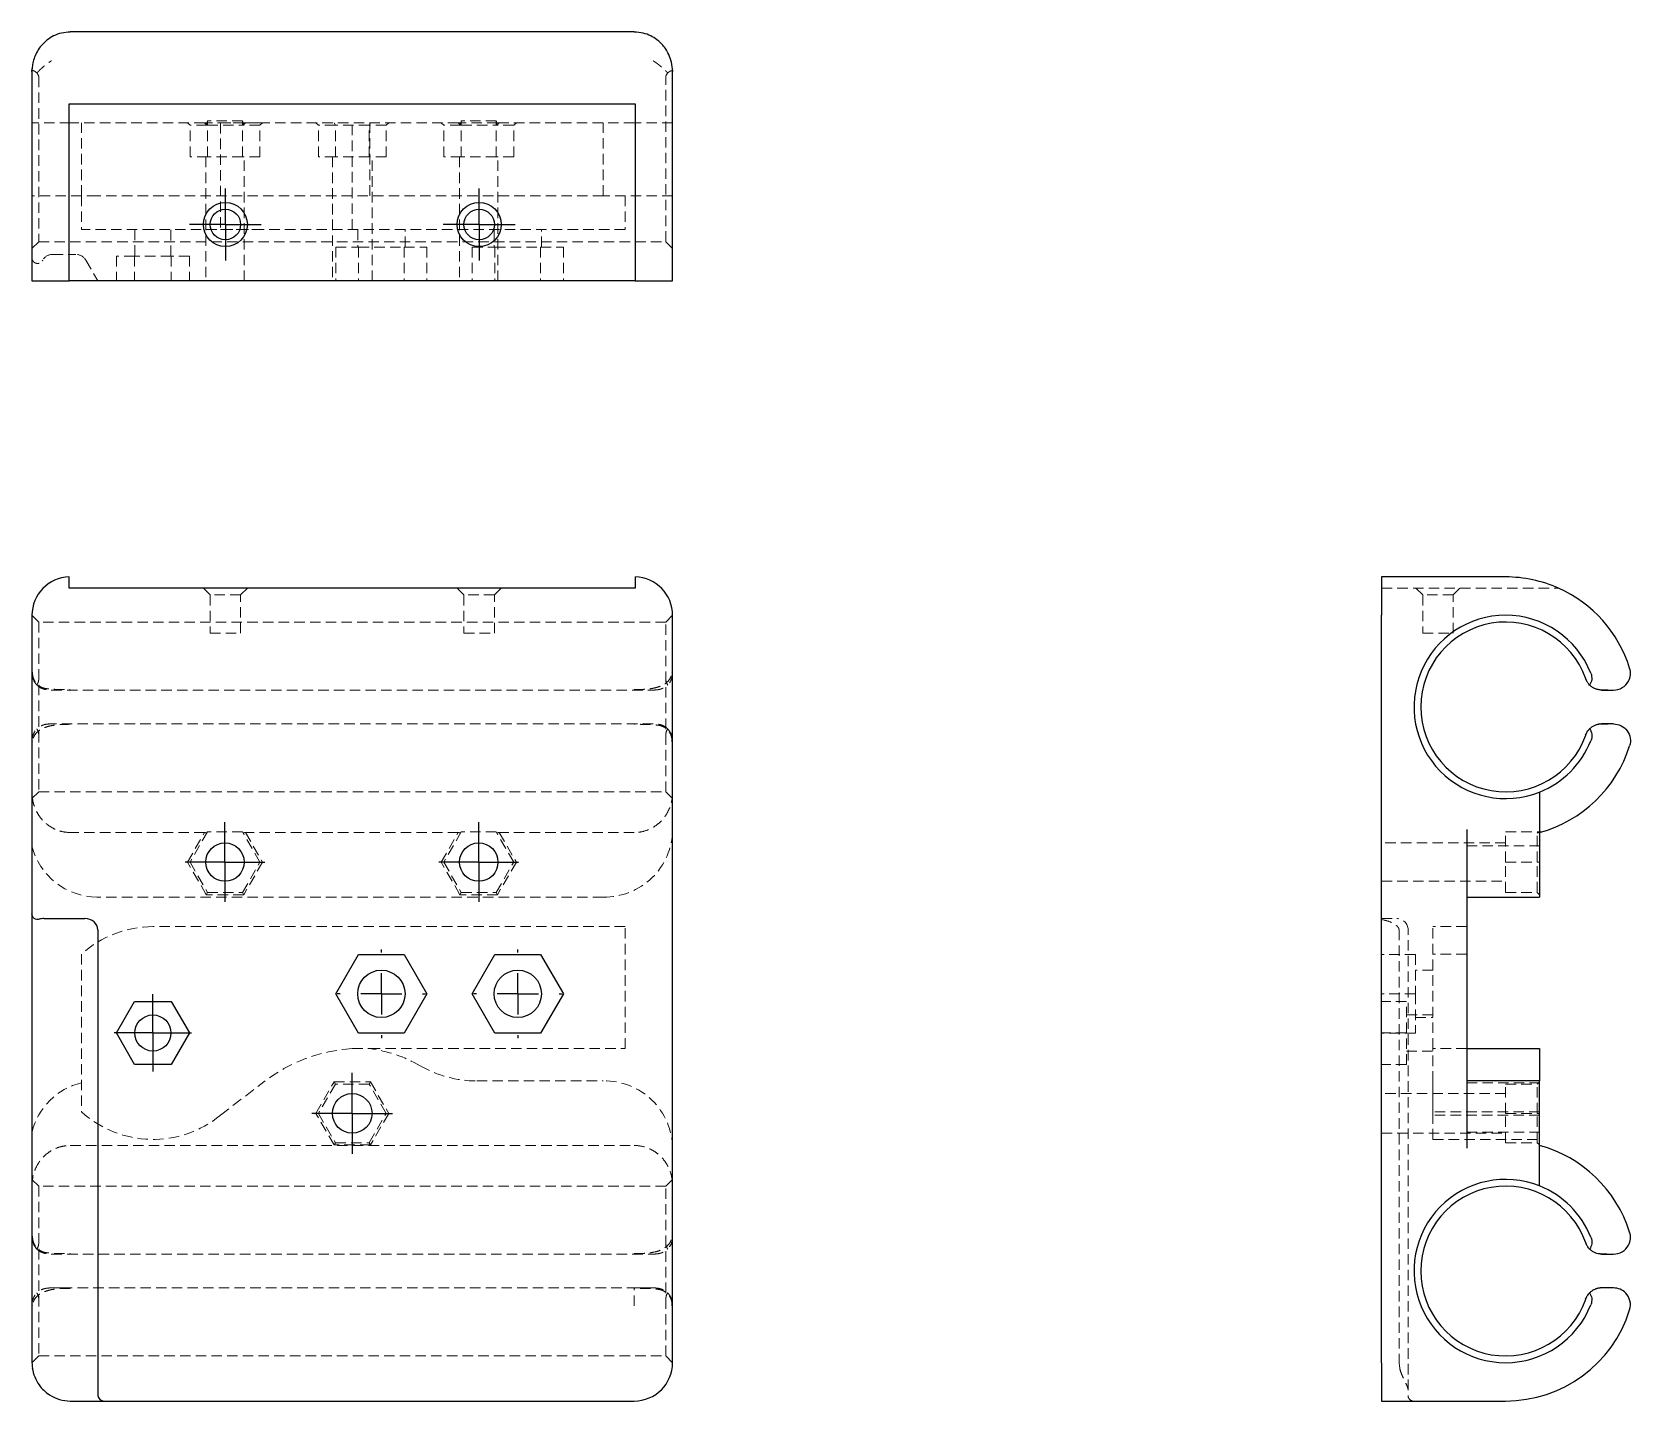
# Model space of a CAD drawing. Header units: millimetres. Extents: x 44 to 238, y 7 to 173.
import ezdxf

# ---------------------------------------------------------------- set-up
doc = ezdxf.new("R2010")
doc.units = ezdxf.units.MM
doc.linetypes.add('HIDDEN', pattern=[1.905, 1.27, -0.635])
doc.layers.add('10', color=7, linetype='Continuous')

# ---------------------------------------------------------------- blocks, each defined once
blk = doc.blocks.new('SW_CENTERMARKSYMBOL_0')
at = {"layer": '10', "color": 0}
for p, q in [((0, 2.5), (0, 4.83)), ((0, 0), (0, 2.5)), ((-2.5, 0), (-4.83, 0)), ((0, 0), (-2.5, 0)), ((0, 0), (0, -2.5)), ((0, 0), (2.5, 0)), ((2.5, 0), (4.83, 0)), ((0, -2.5), (0, -4.83))]:
    blk.add_line(p, q, dxfattribs=at)
blk = doc.blocks.new('SW_CENTERMARKSYMBOL_1')
at = {"layer": '10', "color": 0}
for p, q in [((0, 2.5), (0, 4.9)), ((0, 0), (0, 2.5)), ((-2.5, 0), (-4.9, 0)), ((0, 0), (-2.5, 0)), ((0, 0), (0, -2.5)), ((0, 0), (2.5, 0)), ((2.5, 0), (4.9, 0)), ((0, -2.5), (0, -4.9))]:
    blk.add_line(p, q, dxfattribs=at)
blk = doc.blocks.new('SW_CENTERMARKSYMBOL_2')
at = {"layer": '10', "color": 0}
for p, q in [((0, 2.5), (0, 4.83)), ((0, 0), (0, 2.5)), ((-2.5, 0), (-4.83, 0)), ((0, 0), (-2.5, 0)), ((0, 0), (0, -2.5)), ((0, 0), (2.5, 0)), ((2.5, 0), (4.83, 0)), ((0, -2.5), (0, -4.83))]:
    blk.add_line(p, q, dxfattribs=at)
blk = doc.blocks.new('SW_CENTERMARKSYMBOL_3')
at = {"layer": '10', "color": 0}
for p, q in [((0, 2.5), (0, 4.69)), ((0, 0), (0, 2.5)), ((-2.5, 0), (-4.69, 0)), ((0, 0), (-2.5, 0)), ((0, 0), (0, -2.5)), ((0, 0), (2.5, 0)), ((2.5, 0), (4.69, 0)), ((0, -2.5), (0, -4.69))]:
    blk.add_line(p, q, dxfattribs=at)
blk = doc.blocks.new('SW_CENTERMARKSYMBOL_4')
at = {"layer": '10', "color": 0}
for p, q in [((0, 5), (0, 5.37)), ((0, 0), (0, 2.5)), ((-5, 0), (-5.37, 0)), ((0, 0), (-2.5, 0)), ((0, 0), (0, -2.5)), ((0, 0), (2.5, 0)), ((5, 0), (5.37, 0)), ((0, -5), (0, -5.37))]:
    blk.add_line(p, q, dxfattribs=at)
blk = doc.blocks.new('SW_CENTERMARKSYMBOL_5')
at = {"layer": '10', "color": 0}
for p, q in [((0, 5), (0, 5.37)), ((0, 0), (0, 2.5)), ((-5, 0), (-5.37, 0)), ((0, 0), (-2.5, 0)), ((0, 0), (0, -2.5)), ((0, 0), (2.5, 0)), ((5, 0), (5.37, 0)), ((0, -5), (0, -5.37))]:
    blk.add_line(p, q, dxfattribs=at)
blk = doc.blocks.new('SW_CENTERMARKSYMBOL_6')
at = {"layer": '10', "color": 0}
for p, q in [((0, 2.5), (0, 4.35)), ((0, 0), (0, 2.5)), ((-2.5, 0), (-4.35, 0)), ((0, 0), (-2.5, 0)), ((0, 0), (0, -2.5)), ((0, 0), (2.5, 0)), ((2.5, 0), (4.35, 0)), ((0, -2.5), (0, -4.35))]:
    blk.add_line(p, q, dxfattribs=at)
blk = doc.blocks.new('SW_CENTERMARKSYMBOL_7')
at = {"layer": '10', "color": 0}
for p, q in [((0, 2.5), (0, 4.35)), ((0, 0), (0, 2.5)), ((-2.5, 0), (-4.35, 0)), ((0, 0), (-2.5, 0)), ((0, 0), (0, -2.5)), ((0, 0), (2.5, 0)), ((2.5, 0), (4.35, 0)), ((0, -2.5), (0, -4.35))]:
    blk.add_line(p, q, dxfattribs=at)

msp = doc.modelspace()

# ---------------------------------------------------------------- linework, layer by layer
at = {"color": 7, "linetype": 'Continuous', "lineweight": 25}
for p, q in [((117.22, 173.12), (48.78, 173.12)), ((117.22, 173.12), (48.78, 173.12)), ((44.13, 168.31), (44.17, 168.69)), ((44.13, 168.31), (44.13, 157.97)), ((121.84, 168.67), (121.87, 168.31)), ((121.87, 157.97), (121.87, 168.31)), ((48.65, 157.97), (48.65, 164.39)), ((48.78, 164.4), (117.22, 164.4)), ((117.35, 164.39), (117.35, 157.97)), ((44.13, 157.97), (44.13, 142.92)), ((48.65, 142.92), (48.65, 157.97)), ((117.35, 157.97), (117.35, 142.92)), ((121.87, 142.92), (121.87, 157.97)), ((44.13, 142.92), (48.65, 142.92)), ((117.35, 142.92), (48.65, 142.92)), ((117.35, 142.92), (121.87, 142.92)), ((48.65, 105.63), (48.65, 107)), ((117.35, 107), (117.35, 105.63)), ((207.92, 107), (207.92, 102.35)), ((222.97, 107), (207.92, 107)), ((117.35, 105.63), (48.65, 105.63)), ((44.13, 102.35), (44.13, 66.13)), ((121.87, 11.67), (121.87, 102.35)), ((207.92, 11.67), (207.92, 102.35)), ((234.43, 89.14), (234.25, 89.14)), ((227.08, 80.89), (227.08, 76.34)), ((218.25, 76.34), (218.25, 37.69)), ((227.08, 76.34), (227.08, 68.16)), ((218.25, 68.16), (227.08, 68.16)), ((44.13, 66.13), (44.13, 64.19)), ((44.13, 64.19), (44.13, 11.67)), ((45.57, 65.56), (50.54, 65.56)), ((52.12, 64.19), (52.12, 7.7)), ((81, 56.42), (83.77, 61.21)), ((83.77, 61.21), (89.3, 61.21)), ((89.3, 61.21), (92.06, 56.42)), ((97.56, 56.42), (100.32, 61.21)), ((100.32, 61.21), (105.85, 61.21)), ((105.85, 61.21), (108.62, 56.42)), ((83.77, 51.63), (81, 56.42)), ((92.06, 56.42), (89.3, 51.63)), ((100.32, 51.63), (97.56, 56.42)), ((108.62, 56.42), (105.85, 51.63)), ((54.38, 51.67), (56.59, 55.5)), ((56.59, 55.5), (61.02, 55.5)), ((61.02, 55.5), (63.23, 51.67)), ((56.59, 47.83), (54.38, 51.67)), ((63.23, 51.67), (61.02, 47.83)), ((89.3, 51.63), (83.77, 51.63)), ((105.85, 51.63), (100.32, 51.63)), ((218.25, 49.78), (227.08, 49.78)), ((227.08, 49.78), (227.08, 47.7)), ((61.02, 47.83), (56.59, 47.83)), ((227.08, 47.7), (227.08, 45.86)), ((227.08, 45.86), (218.25, 45.86)), ((227.08, 37.69), (227.08, 45.86)), ((227.08, 33.13), (227.08, 37.69)), ((207.92, 11.67), (207.92, 7.02)), ((48.78, 7.02), (49.47, 7.02)), ((49.47, 7.02), (51.25, 7.02)), ((51.25, 7.02), (52.91, 7.02)), ((52.91, 7.02), (117.22, 7.02)), ((207.92, 7.02), (222.97, 7.02))]:
    msp.add_line(p, q, dxfattribs=at)
at = {"color": 7, "linetype": 'HIDDEN', "lineweight": 18}
for p, q in [((48.78, 173.1), (48.78, 173.1)), ((117.22, 173.1), (117.22, 173.1)), ((44.95, 167.68), (44.95, 147.67)), ((121.05, 147.67), (121.05, 167.68)), ((121.83, 168.69), (121.87, 168.31)), ((65.07, 162.08), (48.78, 162.08)), ((50.14, 153.25), (50.14, 162.08)), ((63.31, 161.8), (63, 162.08)), ((65.35, 161.8), (63.31, 161.8)), ((63.31, 157.97), (63.31, 161.8)), ((65.28, 162.08), (65.07, 162.08)), ((65.43, 161.8), (65.28, 162.08)), ((69.83, 162.08), (65.28, 162.08)), ((65.35, 161.8), (65.43, 161.8)), ((69.68, 162.35), (65.43, 162.35)), ((65.43, 157.97), (65.43, 162.35)), ((65.43, 161.8), (69.68, 161.8)), ((67.01, 162.08), (67.01, 149.15)), ((67.01, 162.08), (72.27, 162.08)), ((69.68, 157.97), (69.68, 162.35)), ((69.68, 161.8), (69.83, 162.08)), ((69.68, 161.8), (69.76, 161.8)), ((71.8, 161.8), (69.76, 161.8)), ((70.04, 162.08), (69.83, 162.08)), ((95.87, 162.08), (70.04, 162.08)), ((71.8, 161.8), (72.11, 162.08)), ((71.8, 157.97), (71.8, 161.8)), ((78.89, 161.8), (78.58, 162.08)), ((80.95, 161.8), (78.89, 161.8)), ((78.89, 157.97), (78.89, 161.8)), ((80.95, 161.8), (80.79, 162.08)), ((80.95, 161.8), (80.79, 162.08)), ((85.05, 161.8), (80.95, 161.8)), ((80.95, 157.97), (80.95, 161.8)), ((83, 149.15), (83, 162.08)), ((85.05, 161.8), (85.21, 162.08)), ((85.05, 161.8), (85.21, 162.08)), ((85.05, 157.97), (85.05, 161.8)), ((87.11, 161.8), (85.05, 161.8)), ((85.12, 153.25), (85.12, 162.08)), ((87.42, 162.08), (87.11, 161.8)), ((87.11, 157.97), (87.11, 161.8)), ((94.11, 161.8), (93.79, 162.08)), ((96.14, 161.8), (94.11, 161.8)), ((94.11, 157.97), (94.11, 161.8)), ((96.07, 162.08), (95.87, 162.08)), ((96.23, 161.8), (96.07, 162.08)), ((100.63, 162.08), (96.07, 162.08)), ((96.14, 161.8), (96.23, 161.8)), ((100.47, 162.35), (96.23, 162.35)), ((96.23, 157.97), (96.23, 162.35)), ((96.23, 161.8), (100.47, 161.8)), ((100.47, 157.97), (100.47, 162.35)), ((100.47, 161.8), (100.63, 162.08)), ((100.47, 161.8), (100.56, 161.8)), ((102.59, 161.8), (100.56, 161.8)), ((100.83, 162.08), (100.63, 162.08)), ((117.22, 162.08), (100.83, 162.08)), ((102.91, 162.08), (102.59, 161.8)), ((102.59, 157.97), (102.59, 161.8)), ((113.46, 153.25), (113.46, 162.08)), ((65.43, 157.97), (63.31, 157.97)), ((65.23, 157.97), (65.23, 142.92)), ((69.68, 157.97), (65.43, 157.97)), ((71.8, 157.97), (69.68, 157.97)), ((69.88, 142.92), (69.88, 157.97)), ((80.95, 157.97), (78.89, 157.97)), ((80.6, 157.97), (80.6, 142.92)), ((85.05, 157.97), (80.95, 157.97)), ((87.11, 157.97), (85.05, 157.97)), ((85.4, 142.92), (85.4, 157.97)), ((96.23, 157.97), (94.11, 157.97)), ((96.02, 157.97), (96.02, 142.92)), ((100.47, 157.97), (96.23, 157.97)), ((102.59, 157.97), (100.47, 157.97)), ((100.68, 142.92), (100.68, 157.97)), ((52.06, 153.25), (44.13, 153.25)), ((50.14, 153.25), (50.14, 149.15)), ((113.46, 153.25), (52.06, 153.25)), ((121.87, 153.25), (113.46, 153.25)), ((116.11, 153.25), (116.11, 149.15)), ((44.13, 146.85), (44.95, 147.67)), ((44.95, 147.67), (121.05, 147.67)), ((58.81, 149.15), (50.14, 149.15)), ((56.62, 149.15), (56.62, 145.93)), ((116.11, 149.15), (58.81, 149.15)), ((61, 145.93), (61, 149.15)), ((67.01, 149.15), (72.27, 149.15)), ((83, 149.15), (83.66, 149.15)), ((83.66, 149.15), (83.66, 147.02)), ((89.41, 147.02), (89.41, 149.15)), ((100.21, 149.15), (100.21, 147.02)), ((105.96, 147.02), (105.96, 149.15)), ((121.05, 147.67), (121.87, 146.85)), ((46.63, 146.13), (49.47, 146.13)), ((56.59, 145.93), (54.38, 145.93)), ((54.38, 145.93), (54.38, 142.92)), ((61.02, 145.93), (56.59, 145.93)), ((56.59, 145.93), (56.59, 142.92)), ((61.02, 145.93), (61.02, 142.92)), ((63.23, 145.93), (61.02, 145.93)), ((63.23, 145.93), (63.23, 142.92)), ((81, 147.02), (83.77, 147.02)), ((81, 147.02), (81, 142.92)), ((83.77, 147.02), (83.77, 142.92)), ((83.77, 147.02), (89.3, 147.02)), ((89.3, 147.02), (92.06, 147.02)), ((89.3, 147.02), (89.3, 142.92)), ((92.06, 147.02), (92.06, 142.92)), ((97.56, 147.02), (100.32, 147.02)), ((97.56, 147.02), (97.56, 142.92)), ((100.32, 147.02), (100.32, 142.92)), ((100.32, 147.02), (105.85, 147.02)), ((105.85, 147.02), (108.62, 147.02)), ((105.85, 147.02), (105.85, 142.92)), ((108.62, 147.02), (108.62, 142.92)), ((45.38, 145.36), (45.44, 145.45)), ((45.39, 145.36), (45.38, 145.36)), ((45.41, 145.38), (45.44, 145.45)), ((50.66, 145.45), (52.12, 142.92)), ((64.93, 105.63), (65.75, 104.81)), ((69.45, 104.81), (65.75, 104.81)), ((65.75, 104.81), (65.75, 100.16)), ((69.45, 104.81), (70.27, 105.63)), ((69.45, 100.16), (69.45, 104.81)), ((95.73, 105.63), (96.55, 104.81)), ((100.25, 104.81), (96.55, 104.81)), ((96.55, 104.81), (96.55, 100.16)), ((100.25, 104.81), (101.07, 105.63)), ((100.25, 100.16), (100.25, 104.81)), ((207.92, 105.63), (229.39, 105.63)), ((212.09, 105.63), (212.91, 104.81)), ((216.61, 104.81), (212.91, 104.81)), ((212.91, 104.81), (212.91, 100.16)), ((216.61, 104.81), (217.43, 105.63)), ((216.61, 100.16), (216.61, 104.81)), ((44.95, 101.53), (44.13, 102.35)), ((44.95, 101.53), (44.95, 80.93)), ((121.05, 101.53), (44.95, 101.53)), ((121.87, 102.35), (121.05, 101.53)), ((121.05, 80.93), (121.05, 101.53)), ((65.75, 100.16), (69.45, 100.16)), ((96.55, 100.16), (100.25, 100.16)), ((212.91, 100.16), (216.61, 100.16)), ((121.8, 95.45), (121.87, 95.33)), ((46.49, 93.28), (119.51, 93.28)), ((119.5, 89.17), (46.49, 89.17)), ((44.21, 87), (44.13, 87.12)), ((44.13, 80.11), (44.95, 80.93)), ((44.95, 80.93), (121.05, 80.93)), ((121.05, 80.93), (121.87, 80.11)), ((65.07, 76), (48.78, 76)), ((63, 72.4), (65.07, 76)), ((65.43, 76.07), (63.31, 72.4)), ((69.68, 76.07), (65.43, 76.07)), ((71.8, 72.4), (69.68, 76.07)), ((70.04, 76), (72.11, 72.4)), ((95.87, 76), (70.04, 76)), ((93.79, 72.4), (95.87, 76)), ((96.23, 76.07), (94.11, 72.4)), ((100.47, 76.07), (96.23, 76.07)), ((102.59, 72.4), (100.47, 76.07)), ((100.83, 76), (102.91, 72.4)), ((117.22, 76), (100.83, 76)), ((222.97, 72.4), (222.97, 76.07)), ((222.97, 76.07), (227.35, 76.07)), ((226.8, 72.4), (226.8, 75.93)), ((222.97, 74.73), (207.92, 74.73)), ((218.25, 74.38), (227.08, 74.38)), ((63.31, 72.4), (63, 72.4)), ((65.28, 68.45), (63, 72.4)), ((63.31, 72.4), (65.43, 68.72)), ((69.68, 68.72), (71.8, 72.4)), ((72.11, 72.4), (69.83, 68.45)), ((71.8, 72.4), (72.11, 72.4)), ((94.11, 72.4), (93.79, 72.4)), ((96.07, 68.45), (93.79, 72.4)), ((94.11, 72.4), (96.23, 68.72)), ((100.47, 68.72), (102.59, 72.4)), ((102.91, 72.4), (100.63, 68.45)), ((102.91, 72.4), (102.59, 72.4)), ((222.97, 72.4), (226.8, 72.4)), ((222.97, 68.72), (222.97, 72.4)), ((227.08, 72.4), (226.8, 72.4)), ((226.8, 68.72), (226.8, 72.4)), ((226.8, 72.4), (227.08, 72.4)), ((207.92, 70.07), (222.97, 70.07)), ((113.46, 68.16), (52.06, 68.16)), ((65.43, 68.72), (65.28, 68.45)), ((69.83, 68.45), (65.28, 68.45)), ((65.43, 68.72), (69.68, 68.72)), ((69.68, 68.72), (69.83, 68.45)), ((96.23, 68.72), (96.07, 68.45)), ((100.63, 68.45), (96.07, 68.45)), ((96.23, 68.72), (100.47, 68.72)), ((100.47, 68.72), (100.63, 68.45)), ((218.25, 68.16), (227.08, 68.16)), ((222.97, 68.72), (226.8, 68.72)), ((226.8, 68.72), (227.08, 68.45)), ((116.11, 64.57), (58.81, 64.57)), ((116.11, 49.78), (116.11, 64.57)), ((207.92, 65.56), (209.76, 65.56)), ((209.76, 65.56), (209.76, 65.56)), ((210.04, 64.19), (210.04, 11.67)), ((211.13, 8.34), (211.13, 64.19)), ((218.25, 64.57), (214.15, 64.57)), ((214.15, 49.78), (214.15, 64.57)), ((50.14, 61.23), (50.14, 42.1)), ((212.02, 61.21), (207.92, 61.21)), ((212.02, 61.21), (212.02, 56.42)), ((218.25, 61.23), (214.15, 61.23)), ((214.15, 59.29), (212.02, 59.29)), ((212.02, 56.42), (207.92, 56.42)), ((212.02, 56.42), (212.02, 51.63)), ((210.93, 55.5), (207.92, 55.5)), ((210.93, 51.67), (210.93, 55.5)), ((214.15, 53.86), (210.93, 53.86)), ((212.02, 53.54), (214.15, 53.54)), ((210.93, 51.67), (207.92, 51.67)), ((212.02, 51.63), (207.92, 51.63)), ((210.93, 47.83), (210.93, 51.67)), ((83, 49.78), (85.12, 49.78)), ((85.12, 49.78), (116.11, 49.78)), ((210.93, 49.48), (214.15, 49.48)), ((218.25, 49.78), (214.15, 49.78)), ((218.25, 49.78), (214.15, 49.78)), ((214.15, 49.78), (214.15, 49.78)), ((214.15, 45.75), (214.15, 49.78)), ((210.93, 47.83), (207.92, 47.83)), ((67.01, 41.7), (72.27, 45.75)), ((78.58, 41.92), (80.79, 45.75)), ((80.95, 45.47), (78.89, 41.92)), ((80.95, 45.47), (80.79, 45.75)), ((80.79, 45.75), (85.21, 45.75)), ((85.05, 45.47), (80.95, 45.47)), ((85.05, 45.47), (85.21, 45.75)), ((87.11, 41.92), (85.05, 45.47)), ((85.21, 45.75), (87.42, 41.92)), ((98.1, 45.86), (113.46, 45.86)), ((214.15, 41.7), (214.15, 45.75)), ((214.15, 45.75), (214.15, 42.1)), ((218.25, 45.86), (227.08, 45.86)), ((218.25, 45.63), (227.08, 45.63)), ((222.97, 41.92), (222.97, 45.47)), ((222.97, 45.47), (226.8, 45.47)), ((226.8, 45.47), (227.08, 45.75)), ((226.8, 41.92), (226.8, 45.47)), ((222.97, 44.31), (207.92, 44.31)), ((78.89, 41.92), (78.58, 41.92)), ((80.79, 38.09), (78.58, 41.92)), ((78.89, 41.92), (80.95, 38.36)), ((85.05, 38.36), (87.11, 41.92)), ((87.42, 41.92), (85.21, 38.09)), ((87.42, 41.92), (87.11, 41.92)), ((227.08, 42.1), (214.15, 42.1)), ((227.08, 41.7), (214.15, 41.7)), ((214.15, 38.76), (214.15, 41.7)), ((222.97, 41.92), (226.8, 41.92)), ((222.97, 38.36), (222.97, 41.92)), ((227.08, 41.92), (226.8, 41.92)), ((226.8, 38.36), (226.8, 41.92)), ((226.8, 41.92), (227.08, 41.92)), ((207.92, 39.52), (222.97, 39.52)), ((218.25, 39.65), (227.08, 39.65)), ((48.78, 38.02), (117.22, 38.02)), ((80.95, 38.36), (80.79, 38.09)), ((85.21, 38.09), (80.79, 38.09)), ((80.95, 38.36), (85.05, 38.36)), ((85.05, 38.36), (85.21, 38.09)), ((214.15, 38.76), (227.08, 38.76)), ((222.97, 38.36), (226.8, 38.36)), ((226.8, 38.36), (227.08, 38.09)), ((44.95, 33.09), (44.13, 33.91)), ((44.95, 33.09), (44.95, 12.49)), ((121.05, 33.09), (44.95, 33.09)), ((121.87, 33.91), (121.05, 33.09)), ((121.05, 12.49), (121.05, 33.09)), ((121.79, 27.02), (121.87, 26.9)), ((46.5, 24.85), (119.51, 24.85)), ((234.62, 24.85), (234.45, 24.86)), ((119.51, 20.74), (46.49, 20.74)), ((44.21, 18.57), (44.13, 18.69)), ((44.13, 11.67), (44.95, 12.49)), ((44.95, 12.49), (121.05, 12.49)), ((121.05, 12.49), (121.87, 11.67)), ((210.04, 11.67), (210.12, 10.96)), ((211.13, 8.34), (211.08, 8.71)), ((211.81, 7.02), (211.81, 7.02))]:
    msp.add_line(p, q, dxfattribs=at)
at = {"color": 7, "linetype": 'Continuous', "lineweight": 25}
for centre, radius in [((67.6, 149.76), 2.67), ((67.6, 149.76), 1.85), ((98.4, 149.76), 2.67), ((98.4, 149.76), 1.85), ((67.55, 72.4), 2.33), ((98.35, 72.4), 2.33), ((86.53, 56.42), 2.87), ((103.09, 56.42), 2.87), ((58.81, 51.67), 2.19), ((83, 41.92), 2.4)]:
    msp.add_circle(centre, radius, dxfattribs=at)
at = {"color": 7, "linetype": 'HIDDEN', "lineweight": 18}
for centre, radius, start, end in [((46.63, 144.76), 1.37, 89.9997, 150), ((49.47, 144.76), 1.37, 29.9987, 89.9997), ((113.62, 76.41), 8.25, 268.896, 359.4631), ((222.97, 91.23), 15.77, 284.0607, 285.0881), ((52.06, 76.33), 8.17, 193.8669, 270), ((58.81, 51.67), 12.91, 90, 132.1644), ((209.76, 64.19), 1.37, 0, 90), ((209.76, 64.19), 1.37, 0, 90), ((84.23, 30.2), 19.61, 93.5822, 127.5643), ((83, 33.48), 16.43, 59.9206, 82.6001), ((98.1, 59.54), 13.69, 239.9206, 270), ((52.06, 37.69), 8.17, 103.586, 166.1331), ((113.62, 37.61), 8.25, 0.5369, 91.104), ((58.81, 51.67), 12.91, 227.8356, 309.4422), ((211.81, 7.7), 0.684, 180, 270)]:
    msp.add_arc(centre, radius, start, end, dxfattribs=at)
at = {"color": 7, "linetype": 'Continuous', "lineweight": 25}
for centre, radius, start, end in [((48.78, 102.35), 4.65, 91.6854, 180), ((117.22, 102.35), 4.65, 0, 88.3146), ((222.97, 91.23), 15.77, 65.9723, 90), ((222.97, 91.23), 15.77, 17.4127, 65.9559), ((222.97, 91.23), 11.12, 90, 291.6682), ((222.97, 91.23), 10.3, 19.4151, 340.5849), ((222.97, 91.23), 11.12, 21.6681, 90), ((222.97, 91.23), 11.12, 291.6682, 338.332), ((222.97, 91.23), 15.77, 285.0881, 342.5873), ((222.97, 22.79), 15.77, 17.4127, 74.9119), ((222.97, 22.79), 11.12, 68.3318, 270), ((222.97, 22.79), 10.3, 19.4151, 340.5849), ((222.97, 22.79), 11.12, 21.6681, 68.3318), ((222.97, 22.79), 11.12, 270, 338.341), ((222.97, 22.79), 15.77, 270, 342.5968), ((48.78, 11.67), 4.65, 180, 188.0025), ((117.22, 11.67), 4.65, 270, 0)]:
    msp.add_arc(centre, radius, start, end, dxfattribs=at)
at = {"color": 7, "linetype": 'HIDDEN', "lineweight": 18}
for centre, major_axis, ratio, start_param, end_param in [((78.61, 157.97), (20.07, -15.1), 0.227735, 4.155051, 4.172982), ((74.18, 157.97), (0, 15.77), 0.57735, 1.289593, 1.32539), ((60.93, 157.97), (0, 15.77), 0.57735, 4.957795, 4.993592), ((56.5, 157.97), (20.07, 15.1), 0.227735, 5.251796, 5.269727), ((109.4, 157.97), (20.07, -15.1), 0.227735, 4.155051, 4.172982), ((104.98, 157.97), (0, 15.77), 0.57735, 1.289593, 1.32539), ((91.72, 157.97), (0, 15.77), 0.57735, 4.957795, 4.993592), ((87.3, 157.97), (20.07, 15.1), 0.227735, 5.251796, 5.269727), ((78.61, 91.23), (19.32, 11.15), 0.57735, 3.663654, 3.681585), ((56.5, 91.23), (19.32, -11.15), 0.57735, 5.743193, 5.761124), ((109.4, 91.23), (19.32, 11.15), 0.57735, 3.663654, 3.681585), ((87.3, 91.23), (19.32, -11.15), 0.57735, 5.743193, 5.761124)]:
    msp.add_ellipse(centre, major_axis=major_axis, ratio=ratio, start_param=start_param, end_param=end_param, dxfattribs=at)
at = {"color": 7, "linetype": 'Continuous', "lineweight": 25}
for centre, major_axis, ratio, start_param, end_param in [((45.57, 64.19), (-1.58, 0), 0.866025, 4.712389, 5.065428), ((50.54, 64.19), (1.58, 0), 0.866037, 0, 1.570796), ((52.91, 7.7), (-0.79, 0), 0.866037, 0, 1.570796)]:
    msp.add_ellipse(centre, major_axis=major_axis, ratio=ratio, start_param=start_param, end_param=end_param, dxfattribs=at)
for points, knots in [([(48.78, 173.11), (48.42, 173.08), (47.72, 173.04), (46.75, 172.67), (45.93, 172.15), (45.27, 171.51), (44.77, 170.81), (44.44, 170.08), (44.22, 169.37), (44.17, 168.89), (44.14, 168.66)], [0, 0, 0, 0, 0.152677, 0.297797, 0.434887, 0.563911, 0.684495, 0.797033, 0.902136, 1, 1, 1, 1]), ([(121.86, 168.64), (121.81, 169), (121.72, 169.67), (121.36, 170.55), (120.93, 171.23), (120.46, 171.77), (119.91, 172.25), (119.2, 172.69), (118.28, 173.03), (117.59, 173.08), (117.22, 173.11)], [0, 0, 0, 0, 0.154129, 0.287779, 0.400238, 0.492092, 0.590105, 0.707298, 0.843996, 1, 1, 1, 1]), ([(233.31, 95.33), (233.36, 95.2), (233.39, 95.07), (233.43, 94.8), (233.43, 94.67), (233.4, 94.42), (233.37, 94.3), (233.28, 94.08), (233.22, 93.98), (233.16, 93.89)], [0, 0, 0, 0, 0.25, 0.25, 0.5, 0.5, 0.75, 0.75, 1, 1, 1, 1]), ([(236.06, 93.28), (236.43, 93.28), (237.16, 93.48), (238.09, 94.44), (238.19, 95.42), (238.02, 95.95)], [0, 0, 0, 0, 0.285714, 0.571429, 1, 1, 1, 1]), ([(233.16, 93.89), (233.06, 94), (232.97, 94.11), (232.81, 94.36), (232.74, 94.5), (232.68, 94.65)], [0, 0, 0, 0, 0.5, 0.5, 1, 1, 1, 1]), ([(234.62, 93.28), (234.58, 93.28), (234.51, 93.28), (234.39, 93.29), (234.27, 93.31), (234.14, 93.34), (234.01, 93.37), (233.88, 93.42), (233.74, 93.48), (233.59, 93.55), (233.44, 93.65), (233.29, 93.76), (233.2, 93.85), (233.16, 93.89)], [0, 0, 0, 0, 0.088276, 0.175654, 0.262212, 0.348033, 0.433201, 0.517803, 0.601927, 0.708067, 0.810757, 0.906362, 1, 1, 1, 1]), ([(234.62, 93.28), (235.04, 93.28), (235.41, 93.28), (235.92, 93.28), (236.06, 93.28), (236.06, 93.28)], [0, 0, 0, 0, 0.5, 0.5, 1, 1, 1, 1]), ([(232.68, 87.8), (232.74, 87.95), (232.8, 88.09), (232.97, 88.35), (233.06, 88.46), (233.16, 88.56)], [0, 0, 0, 0, 0.5, 0.5, 1, 1, 1, 1]), ([(233.16, 88.56), (233.19, 88.59), (233.25, 88.65), (233.34, 88.73), (233.51, 88.85), (233.75, 88.99), (234.04, 89.1), (234.27, 89.15), (234.45, 89.17), (234.56, 89.17), (234.62, 89.17)], [0, 0, 0, 0, 0.062224, 0.125275, 0.189228, 0.393446, 0.609639, 0.740821, 0.870856, 1, 1, 1, 1]), ([(233.16, 88.56), (233.29, 88.39), (233.39, 88.17), (233.45, 87.66), (233.41, 87.38), (233.31, 87.12)], [0, 0, 0, 0, 0.5, 0.5, 1, 1, 1, 1]), ([(236.06, 89.17), (236.06, 89.17), (235.92, 89.17), (235.54, 89.17), (235.38, 89.17), (235.03, 89.17), (234.83, 89.17), (234.62, 89.17)], [0, 0, 0, 0, 0.5, 0.5, 0.75, 0.75, 1, 1, 1, 1]), ([(236.06, 89.17), (236.38, 89.17), (236.7, 89.1), (237.28, 88.81), (237.53, 88.6), (237.91, 88.08), (238.04, 87.77), (238.14, 87.14), (238.12, 86.81), (238.02, 86.51)], [0, 0, 0, 0, 0.25, 0.25, 0.5, 0.5, 0.75, 0.75, 1, 1, 1, 1]), ([(45.02, 65.47), (44.92, 65.44), (44.81, 65.43), (44.59, 65.47), (44.49, 65.51), (44.23, 65.71), (44.13, 65.92), (44.13, 66.13)], [0, 0, 0, 0, 0.25, 0.25, 0.5, 0.5, 1, 1, 1, 1]), ([(236.06, 24.85), (236.43, 24.85), (237.16, 25.05), (238.09, 26), (238.19, 26.99), (238.02, 27.51)], [0, 0, 0, 0, 0.285714, 0.571429, 1, 1, 1, 1]), ([(233.16, 25.46), (233.06, 25.56), (232.97, 25.67), (232.81, 25.93), (232.74, 26.07), (232.68, 26.22)], [0, 0, 0, 0, 0.5, 0.5, 1, 1, 1, 1]), ([(233.31, 26.9), (233.41, 26.64), (233.45, 26.36), (233.39, 25.85), (233.29, 25.63), (233.16, 25.46)], [0, 0, 0, 0, 0.5, 0.5, 1, 1, 1, 1]), ([(234.45, 24.86), (234.42, 24.86), (234.3, 24.87), (234.06, 24.92), (233.75, 25.03), (233.44, 25.2), (233.25, 25.38), (233.16, 25.46)], [0, 0, 0, 0, 0.08954, 0.316583, 0.540036, 0.785496, 1, 1, 1, 1]), ([(234.45, 24.86), (234.62, 24.86), (234.92, 24.86), (235.27, 24.86), (235.54, 24.85), (235.74, 24.85), (235.8, 24.85), (235.83, 24.85)], [0, 0, 0, 0, 0.233911, 0.421004, 0.612102, 0.805587, 1, 1, 1, 1]), ([(234.62, 24.85), (235.04, 24.85), (235.41, 24.85), (235.92, 24.85), (236.06, 24.85), (236.06, 24.85)], [0, 0, 0, 0, 0.5, 0.5, 1, 1, 1, 1]), ([(232.68, 19.37), (232.74, 19.52), (232.8, 19.66), (232.97, 19.91), (233.06, 20.03), (233.16, 20.13)], [0, 0, 0, 0, 0.5, 0.5, 1, 1, 1, 1]), ([(234.62, 20.74), (234.58, 20.74), (234.51, 20.74), (234.38, 20.73), (234.26, 20.71), (234.12, 20.68), (233.99, 20.64), (233.85, 20.59), (233.71, 20.53), (233.56, 20.45), (233.42, 20.36), (233.29, 20.25), (233.2, 20.17), (233.16, 20.13)], [0, 0, 0, 0, 0.08849, 0.177932, 0.268199, 0.359134, 0.450556, 0.542275, 0.6341, 0.725865, 0.817449, 0.908809, 1, 1, 1, 1]), ([(233.16, 20.13), (233.22, 20.04), (233.28, 19.94), (233.37, 19.73), (233.4, 19.61), (233.43, 19.36), (233.43, 19.22), (233.39, 18.95), (233.36, 18.82), (233.31, 18.69)], [0, 0, 0, 0, 0.25, 0.25, 0.5, 0.5, 0.75, 0.75, 1, 1, 1, 1]), ([(236.07, 20.74), (236.07, 20.74), (235.92, 20.74), (235.54, 20.74), (235.39, 20.74), (235.03, 20.74), (234.83, 20.74), (234.62, 20.74)], [0, 0, 0, 0, 0.5, 0.5, 0.75, 0.75, 1, 1, 1, 1]), ([(238.02, 18.08), (238.13, 18.43), (238.16, 19.18), (237.52, 20.35), (236.62, 20.74), (236.07, 20.74)], [0, 0, 0, 0, 0.285714, 0.571429, 1, 1, 1, 1]), ([(44.17, 11.03), (44.23, 10.64), (44.43, 9.92), (45.04, 8.79), (45.76, 8.09), (46.26, 7.76)], [0, 0, 0, 0, 0.0746787, 0.1493574, 0.2613755, 0.2613755, 0.2613755, 0.2613755])]:
    msp.add_open_spline(points, degree=3, knots=knots, dxfattribs=at)
at = {"color": 7, "linetype": 'HIDDEN', "lineweight": 18}
for points, knots in [([(44.72, 168.16), (44.75, 168.19), (44.81, 168.25), (44.9, 168.34), (45.04, 168.48), (45.25, 168.67), (45.52, 168.92), (45.82, 169.16), (46.15, 169.4), (46.38, 169.55), (46.49, 169.62)], [0, 0, 0, 0, 0.062251, 0.125324, 0.189296, 0.343257, 0.500633, 0.662124, 0.828382, 1, 1, 1, 1]), ([(119.51, 169.62), (119.57, 169.58), (119.69, 169.51), (119.86, 169.39), (120.03, 169.27), (120.2, 169.14), (120.36, 169.01), (120.51, 168.88), (120.67, 168.74), (120.84, 168.59), (121, 168.44), (121.15, 168.29), (121.24, 168.2), (121.28, 168.16)], [0, 0, 0, 0, 0.088276, 0.175654, 0.262212, 0.348033, 0.433201, 0.517803, 0.601927, 0.708067, 0.810757, 0.906362, 1, 1, 1, 1]), ([(44.72, 168.16), (44.55, 168.29), (44.4, 168.39), (44.19, 168.45), (44.13, 168.41), (44.13, 168.31)], [0, 0, 0, 0, 0.5, 0.5, 1, 1, 1, 1]), ([(44.95, 167.68), (44.95, 167.74), (44.93, 167.8), (44.85, 167.97), (44.79, 168.06), (44.72, 168.16)], [0, 0, 0, 0, 0.5, 0.5, 1, 1, 1, 1]), ([(121.28, 168.16), (121.21, 168.06), (121.15, 167.97), (121.07, 167.81), (121.05, 167.74), (121.05, 167.68)], [0, 0, 0, 0, 0.5, 0.5, 1, 1, 1, 1]), ([(121.87, 168.31), (121.87, 168.36), (121.86, 168.39), (121.8, 168.43), (121.76, 168.43), (121.66, 168.4), (121.59, 168.37), (121.45, 168.28), (121.37, 168.22), (121.28, 168.16)], [0, 0, 0, 0, 0.25, 0.25, 0.5, 0.5, 0.75, 0.75, 1, 1, 1, 1]), ([(48.78, 162.08), (48.47, 162.08), (48.16, 162.08), (47.55, 162.08), (47.24, 162.08), (46.67, 162.08), (46.4, 162.08), (46.02, 162.08), (45.9, 162.08), (45.66, 162.08), (45.55, 162.08), (45.23, 162.08), (45.04, 162.08), (44.71, 162.08), (44.57, 162.08), (44.35, 162.08), (44.27, 162.08), (44.16, 162.08), (44.13, 162.08), (44.13, 162.08)], [0, 0, 0, 0, 0.125, 0.125, 0.25, 0.25, 0.375, 0.375, 0.4375, 0.4375, 0.5, 0.5, 0.625, 0.625, 0.75, 0.75, 0.875, 0.875, 1, 1, 1, 1]), ([(121.87, 162.08), (121.87, 162.08), (121.84, 162.08), (121.73, 162.08), (121.65, 162.08), (121.43, 162.08), (121.29, 162.08), (121.05, 162.08), (120.96, 162.08), (120.77, 162.08), (120.67, 162.08), (120.35, 162.08), (120.11, 162.08), (119.61, 162.08), (119.33, 162.08), (118.76, 162.08), (118.46, 162.08), (117.85, 162.08), (117.53, 162.08), (117.22, 162.08)], [0, 0, 0, 0, 0.125, 0.125, 0.25, 0.25, 0.375, 0.375, 0.4375, 0.4375, 0.5, 0.5, 0.625, 0.625, 0.75, 0.75, 0.875, 0.875, 1, 1, 1, 1]), ([(44.13, 145.72), (44.13, 145.59), (44.2, 145.34), (44.53, 145.04), (45.03, 145), (45.32, 145.23), (45.41, 145.38)], [0, 0, 0, 0, 0.214286, 0.428571, 0.714286, 1, 1, 1, 1]), ([(44.72, 93.9), (44.55, 94.07), (44.4, 94.29), (44.19, 94.8), (44.13, 95.08), (44.13, 95.33)], [0, 0, 0, 0, 0.5, 0.5, 1, 1, 1, 1]), ([(44.2, 95.46), (44.2, 95.28), (44.21, 94.95), (44.37, 94.51), (44.58, 94.16), (44.9, 93.82), (45.35, 93.56), (45.81, 93.45), (46.32, 93.39), (46.98, 93.36), (47.81, 93.34), (48.45, 93.34), (48.78, 93.34)], [0, 0, 0, 0, 0.0803499, 0.1518451, 0.2158289, 0.2737305, 0.3764631, 0.47403, 0.5828435, 0.7063267, 0.844845, 1, 1, 1, 1]), ([(117.22, 93.34), (117.48, 93.34), (117.99, 93.34), (118.74, 93.39), (119.46, 93.47), (120.14, 93.64), (120.78, 93.9), (121.3, 94.29), (121.7, 94.81), (121.77, 95.24), (121.81, 95.45)], [0, 0, 0, 0, 0.126225, 0.247971, 0.36923, 0.492396, 0.617548, 0.744212, 0.871882, 1, 1, 1, 1]), ([(121.87, 95.33), (121.87, 95.2), (121.86, 95.07), (121.8, 94.8), (121.76, 94.67), (121.66, 94.42), (121.59, 94.3), (121.45, 94.08), (121.37, 93.98), (121.28, 93.89)], [0, 0, 0, 0, 0.25, 0.25, 0.5, 0.5, 0.75, 0.75, 1, 1, 1, 1]), ([(44.95, 94.65), (44.95, 94.5), (44.93, 94.37), (44.85, 94.11), (44.79, 94), (44.72, 93.89)], [0, 0, 0, 0, 0.5, 0.5, 1, 1, 1, 1]), ([(44.72, 93.89), (44.75, 93.87), (44.81, 93.81), (44.9, 93.73), (45.04, 93.62), (45.25, 93.51), (45.52, 93.4), (45.82, 93.33), (46.15, 93.29), (46.38, 93.28), (46.49, 93.28)], [0, 0, 0, 0, 0.062251, 0.125324, 0.189296, 0.343257, 0.500633, 0.662124, 0.828382, 1, 1, 1, 1]), ([(119.51, 93.28), (119.57, 93.28), (119.69, 93.28), (119.86, 93.29), (120.03, 93.31), (120.2, 93.34), (120.36, 93.37), (120.51, 93.42), (120.67, 93.48), (120.84, 93.55), (121, 93.65), (121.15, 93.76), (121.24, 93.85), (121.28, 93.89)], [0, 0, 0, 0, 0.088276, 0.175654, 0.262212, 0.348033, 0.433201, 0.517803, 0.601927, 0.708067, 0.810757, 0.906362, 1, 1, 1, 1]), ([(121.28, 93.89), (121.21, 94), (121.15, 94.11), (121.07, 94.36), (121.05, 94.5), (121.05, 94.65)], [0, 0, 0, 0, 0.5, 0.5, 1, 1, 1, 1]), ([(234.35, 93.3), (234.53, 93.3), (234.97, 93.29), (235.51, 93.28), (235.73, 93.28), (235.83, 93.28)], [0, 0, 0, 0, 0.2558711, 0.6348452, 1, 1, 1, 1]), ([(235.69, 93.28), (235.66, 93.28), (235.6, 93.28), (235.49, 93.28), (235.45, 93.28)], [0, 0, 0, 0, 0.598984, 1, 1, 1, 1]), ([(44.13, 87.12), (44.13, 87.38), (44.19, 87.66), (44.4, 88.17), (44.55, 88.39), (44.72, 88.56)], [0, 0, 0, 0, 0.5, 0.5, 1, 1, 1, 1]), ([(48.78, 89.12), (48.52, 89.12), (48.01, 89.11), (47.27, 89.07), (46.55, 88.98), (45.87, 88.82), (45.24, 88.55), (44.71, 88.16), (44.31, 87.64), (44.24, 87.21), (44.2, 87)], [0, 0, 0, 0, 0.1259233, 0.2474126, 0.3684805, 0.4915508, 0.6167328, 0.7435322, 0.871468, 1, 1, 1, 1]), ([(46.49, 89.17), (46.43, 89.17), (46.31, 89.17), (46.14, 89.16), (45.97, 89.15), (45.81, 89.12), (45.65, 89.09), (45.5, 89.04), (45.34, 88.98), (45.17, 88.9), (45, 88.8), (44.85, 88.69), (44.76, 88.6), (44.72, 88.56)], [0, 0, 0, 0, 0.087481, 0.174094, 0.259916, 0.345029, 0.429514, 0.513455, 0.596937, 0.705593, 0.810749, 0.906318, 1, 1, 1, 1]), ([(44.72, 88.56), (44.79, 88.46), (44.85, 88.35), (44.93, 88.09), (44.95, 87.95), (44.95, 87.8)], [0, 0, 0, 0, 0.5, 0.5, 1, 1, 1, 1]), ([(121.8, 87), (121.79, 87.17), (121.79, 87.5), (121.63, 87.94), (121.41, 88.3), (121.09, 88.63), (120.65, 88.9), (120.18, 89.01), (119.68, 89.06), (119.02, 89.1), (118.19, 89.12), (117.55, 89.12), (117.22, 89.12)], [0, 0, 0, 0, 0.080437, 0.152036, 0.216143, 0.27419, 0.377231, 0.474915, 0.583129, 0.705871, 0.844725, 1, 1, 1, 1]), ([(121.28, 88.56), (121.25, 88.59), (121.19, 88.65), (121.1, 88.73), (120.93, 88.85), (120.66, 88.99), (120.33, 89.1), (120.02, 89.15), (119.77, 89.17), (119.59, 89.17), (119.5, 89.17)], [0, 0, 0, 0, 0.062224, 0.125275, 0.189228, 0.393446, 0.609639, 0.740821, 0.870856, 1, 1, 1, 1]), ([(121.05, 87.8), (121.05, 87.95), (121.07, 88.09), (121.15, 88.35), (121.21, 88.46), (121.28, 88.56)], [0, 0, 0, 0, 0.5, 0.5, 1, 1, 1, 1]), ([(121.28, 88.56), (121.45, 88.39), (121.6, 88.17), (121.81, 87.66), (121.87, 87.38), (121.87, 87.12)], [0, 0, 0, 0, 0.5, 0.5, 1, 1, 1, 1]), ([(235.83, 89.17), (235.8, 89.17), (235.74, 89.17), (235.48, 89.16), (235.05, 89.15), (234.6, 89.14), (234.43, 89.14)], [0, 0, 0, 0, 0.185132, 0.375168, 0.7634, 1, 1, 1, 1]), ([(48.78, 76), (48.47, 76), (48.16, 76.03), (47.55, 76.16), (47.24, 76.26), (46.67, 76.51), (46.4, 76.66), (46.02, 76.94), (45.9, 77.04), (45.66, 77.24), (45.55, 77.35), (45.23, 77.69), (45.04, 77.94), (44.71, 78.48), (44.57, 78.76), (44.35, 79.34), (44.27, 79.65), (44.16, 80.27), (44.13, 80.58), (44.13, 80.89)], [0, 0, 0, 0, 0.125, 0.125, 0.25, 0.25, 0.375, 0.375, 0.4375, 0.4375, 0.5, 0.5, 0.625, 0.625, 0.75, 0.75, 0.875, 0.875, 1, 1, 1, 1]), ([(121.87, 80.89), (121.87, 80.58), (121.84, 80.27), (121.73, 79.65), (121.65, 79.35), (121.43, 78.76), (121.29, 78.48), (121.05, 78.08), (120.96, 77.96), (120.77, 77.71), (120.67, 77.58), (120.35, 77.24), (120.11, 77.03), (119.61, 76.67), (119.33, 76.51), (118.76, 76.26), (118.46, 76.16), (117.85, 76.03), (117.53, 76), (117.22, 76)], [0, 0, 0, 0, 0.125, 0.125, 0.25, 0.25, 0.375, 0.375, 0.4375, 0.4375, 0.5, 0.5, 0.625, 0.625, 0.75, 0.75, 0.875, 0.875, 1, 1, 1, 1]), ([(227.08, 76), (227.08, 76.01), (227.08, 76.04), (227.08, 76.16), (227.08, 76.27), (227.08, 76.28)], [0, 0, 0, 0, 0.471278, 0.956366, 1, 1, 1, 1]), ([(207.91, 65.43), (208.18, 65.38), (208.72, 65.26), (209.33, 64.99), (209.73, 64.71), (209.91, 64.51), (210.02, 64.34), (210.03, 64.23), (210.04, 64.19)], [0, 0, 0, 0, 0.315695, 0.637281, 0.769188, 0.873333, 0.94724, 1, 1, 1, 1]), ([(44.13, 33.13), (44.13, 33.44), (44.16, 33.75), (44.27, 34.37), (44.35, 34.67), (44.57, 35.26), (44.71, 35.54), (44.95, 35.94), (45.04, 36.07), (45.23, 36.32), (45.33, 36.44), (45.65, 36.78), (45.89, 36.99), (46.39, 37.35), (46.67, 37.51), (47.24, 37.76), (47.54, 37.86), (48.15, 37.99), (48.47, 38.02), (48.78, 38.02)], [0, 0, 0, 0, 0.125, 0.125, 0.25, 0.25, 0.375, 0.375, 0.4375, 0.4375, 0.5, 0.5, 0.625, 0.625, 0.75, 0.75, 0.875, 0.875, 1, 1, 1, 1]), ([(117.22, 38.02), (117.53, 38.02), (117.84, 37.99), (118.45, 37.86), (118.76, 37.76), (119.33, 37.51), (119.6, 37.36), (119.98, 37.08), (120.1, 36.99), (120.34, 36.78), (120.45, 36.67), (120.77, 36.33), (120.96, 36.08), (121.29, 35.54), (121.43, 35.26), (121.65, 34.68), (121.73, 34.37), (121.84, 33.76), (121.87, 33.44), (121.87, 33.13)], [0, 0, 0, 0, 0.125, 0.125, 0.25, 0.25, 0.375, 0.375, 0.4375, 0.4375, 0.5, 0.5, 0.625, 0.625, 0.75, 0.75, 0.875, 0.875, 1, 1, 1, 1]), ([(227.08, 37.74), (227.08, 37.82), (227.08, 37.99), (227.08, 38.01), (227.08, 38.02)], [0, 0, 0, 0, 0.495141, 1, 1, 1, 1]), ([(44.72, 25.46), (44.55, 25.63), (44.4, 25.85), (44.19, 26.36), (44.13, 26.64), (44.13, 26.9)], [0, 0, 0, 0, 0.5, 0.5, 1, 1, 1, 1]), ([(44.2, 27.02), (44.21, 26.85), (44.21, 26.52), (44.37, 26.08), (44.59, 25.73), (44.91, 25.39), (45.36, 25.12), (45.82, 25.02), (46.32, 24.96), (46.98, 24.92), (47.81, 24.91), (48.45, 24.9), (48.78, 24.9)], [0, 0, 0, 0, 0.080436, 0.152035, 0.216144, 0.274192, 0.377233, 0.474918, 0.583132, 0.705875, 0.844727, 1, 1, 1, 1]), ([(44.95, 26.22), (44.95, 26.07), (44.93, 25.93), (44.85, 25.67), (44.79, 25.56), (44.72, 25.46)], [0, 0, 0, 0, 0.5, 0.5, 1, 1, 1, 1]), ([(44.72, 25.46), (44.75, 25.43), (44.81, 25.37), (44.9, 25.29), (45.06, 25.18), (45.31, 25.04), (45.63, 24.94), (45.94, 24.88), (46.21, 24.85), (46.4, 24.85), (46.5, 24.85)], [0, 0, 0, 0, 0.062186, 0.125234, 0.18922, 0.37912, 0.580558, 0.719802, 0.859508, 1, 1, 1, 1]), ([(117.22, 24.9), (117.48, 24.91), (117.99, 24.91), (118.73, 24.95), (119.45, 25.04), (120.13, 25.2), (120.76, 25.47), (121.29, 25.86), (121.69, 26.38), (121.76, 26.81), (121.8, 27.02)], [0, 0, 0, 0, 0.125923, 0.247413, 0.368481, 0.491551, 0.616733, 0.743532, 0.871468, 1, 1, 1, 1]), ([(119.51, 24.85), (119.57, 24.85), (119.69, 24.85), (119.86, 24.86), (120.03, 24.88), (120.19, 24.9), (120.35, 24.94), (120.5, 24.98), (120.66, 25.04), (120.83, 25.12), (121, 25.22), (121.15, 25.33), (121.24, 25.42), (121.28, 25.46)], [0, 0, 0, 0, 0.087525, 0.17418, 0.260044, 0.345197, 0.42972, 0.513697, 0.597215, 0.705775, 0.810751, 0.906345, 1, 1, 1, 1]), ([(121.28, 25.46), (121.21, 25.56), (121.15, 25.67), (121.07, 25.93), (121.05, 26.07), (121.05, 26.22)], [0, 0, 0, 0, 0.5, 0.5, 1, 1, 1, 1]), ([(121.87, 26.9), (121.87, 26.64), (121.81, 26.36), (121.6, 25.85), (121.45, 25.63), (121.28, 25.46)], [0, 0, 0, 0, 0.5, 0.5, 1, 1, 1, 1]), ([(44.13, 18.69), (44.13, 18.82), (44.14, 18.95), (44.2, 19.22), (44.24, 19.35), (44.34, 19.6), (44.41, 19.73), (44.55, 19.94), (44.63, 20.04), (44.72, 20.13)], [0, 0, 0, 0, 0.25, 0.25, 0.5, 0.5, 0.75, 0.75, 1, 1, 1, 1]), ([(48.78, 20.68), (48.52, 20.68), (48.01, 20.68), (47.26, 20.64), (46.54, 20.55), (45.86, 20.38), (45.23, 20.12), (44.71, 19.73), (44.31, 19.21), (44.23, 18.78), (44.2, 18.57)], [0, 0, 0, 0, 0.1262934, 0.2483068, 0.3697389, 0.4920023, 0.616513, 0.7433396, 0.8714946, 1, 1, 1, 1]), ([(46.49, 20.74), (46.43, 20.74), (46.31, 20.74), (46.14, 20.73), (45.96, 20.71), (45.8, 20.68), (45.63, 20.65), (45.44, 20.59), (45.23, 20.5), (45.02, 20.38), (44.85, 20.26), (44.76, 20.17), (44.72, 20.13)], [0, 0, 0, 0, 0.088014, 0.175785, 0.263406, 0.350968, 0.438565, 0.526287, 0.672292, 0.810478, 0.90681, 1, 1, 1, 1]), ([(44.72, 20.13), (44.79, 20.03), (44.85, 19.91), (44.93, 19.66), (44.95, 19.52), (44.95, 19.37)], [0, 0, 0, 0, 0.5, 0.5, 1, 1, 1, 1]), ([(46.49, 20.74), (46.7, 20.74), (47, 20.74), (47.77, 20.74), (48.22, 20.74), (48.68, 20.74)], [0, 0, 0, 0, 0.5, 0.5, 1, 1, 1, 1]), ([(117.22, 20.74), (117.69, 20.74), (118.17, 20.74), (118.77, 20.74), (118.96, 20.74), (119.27, 20.74), (119.4, 20.74), (119.51, 20.74)], [0, 0, 0, 0, 0.5, 0.5, 0.75, 0.75, 1, 1, 1, 1]), ([(117.22, 18.55), (117.22, 18.75), (117.22, 19.33), (117.22, 20.35), (117.22, 20.74), (117.22, 20.74)], [0.125, 0.125, 0.125, 0.125, 0.2857143, 0.5714286, 1, 1, 1, 1]), ([(121.8, 18.57), (121.8, 18.75), (121.79, 19.07), (121.64, 19.52), (121.42, 19.87), (121.1, 20.2), (120.65, 20.46), (120.19, 20.57), (119.69, 20.63), (119.03, 20.66), (118.19, 20.68), (117.55, 20.68), (117.22, 20.68)], [0, 0, 0, 0, 0.080162, 0.151458, 0.215373, 0.273255, 0.376029, 0.473868, 0.582372, 0.705374, 0.844485, 1, 1, 1, 1]), ([(119.51, 20.74), (119.57, 20.74), (119.69, 20.74), (119.87, 20.73), (120.05, 20.71), (120.22, 20.68), (120.39, 20.64), (120.55, 20.59), (120.71, 20.53), (120.87, 20.45), (121.01, 20.36), (121.15, 20.25), (121.24, 20.17), (121.28, 20.13)], [0, 0, 0, 0, 0.08849, 0.177932, 0.268199, 0.359134, 0.450556, 0.542275, 0.6341, 0.725865, 0.817449, 0.908809, 1, 1, 1, 1]), ([(121.05, 19.37), (121.05, 19.52), (121.07, 19.66), (121.15, 19.91), (121.21, 20.03), (121.28, 20.13)], [0, 0, 0, 0, 0.5, 0.5, 1, 1, 1, 1]), ([(121.28, 20.13), (121.37, 20.04), (121.45, 19.94), (121.59, 19.73), (121.66, 19.61), (121.76, 19.36), (121.8, 19.22), (121.86, 18.95), (121.87, 18.82), (121.87, 18.69)], [0, 0, 0, 0, 0.25, 0.25, 0.5, 0.5, 0.75, 0.75, 1, 1, 1, 1]), ([(234.62, 20.74), (234.85, 20.74), (235.13, 20.74), (235.32, 20.74), (235.36, 20.74)], [0, 0, 0, 0, 0.8173253, 1, 1, 1, 1]), ([(210.12, 10.96), (210.18, 10.76), (210.28, 10.4), (210.54, 9.83), (210.8, 9.3), (211.01, 8.84), (211.08, 8.67), (211.11, 8.6)], [0, 0, 0, 0, 0.201791, 0.37213, 0.647113, 0.853611, 1, 1, 1, 1])]:
    msp.add_open_spline(points, degree=3, knots=knots, dxfattribs=at)
at = {"color": 7, "linetype": 'Continuous', "lineweight": 25}
for points in [[(48.65, 164.39), (48.69, 164.4), (48.74, 164.4), (48.78, 164.4)], [(117.22, 164.4), (117.26, 164.4), (117.31, 164.4), (117.35, 164.39)], [(46.26, 7.76), (47.01, 7.28), (47.89, 7.02), (48.78, 7.02)]]:
    msp.add_open_spline(points, degree=3, dxfattribs=at)
at = {"color": 7, "linetype": 'HIDDEN', "lineweight": 18}
msp.add_open_spline([(48.78, 24.85), (48.78, 24.85), (48.78, 24.87), (48.78, 24.9)], degree=3, dxfattribs=at)

# ---------------------------------------------------------------- block references
at = {"layer": '10'}
for name, p in [('SW_CENTERMARKSYMBOL_6', (67.6, 149.76)), ('SW_CENTERMARKSYMBOL_7', (98.4, 149.76)), ('SW_CENTERMARKSYMBOL_0', (67.55, 72.4)), ('SW_CENTERMARKSYMBOL_2', (98.35, 72.4)), ('SW_CENTERMARKSYMBOL_5', (86.53, 56.42)), ('SW_CENTERMARKSYMBOL_4', (103.09, 56.42)), ('SW_CENTERMARKSYMBOL_3', (58.81, 51.67)), ('SW_CENTERMARKSYMBOL_1', (83, 41.92))]:
    msp.add_blockref(name, p, dxfattribs=at)

doc.saveas('drawing.dxf')
